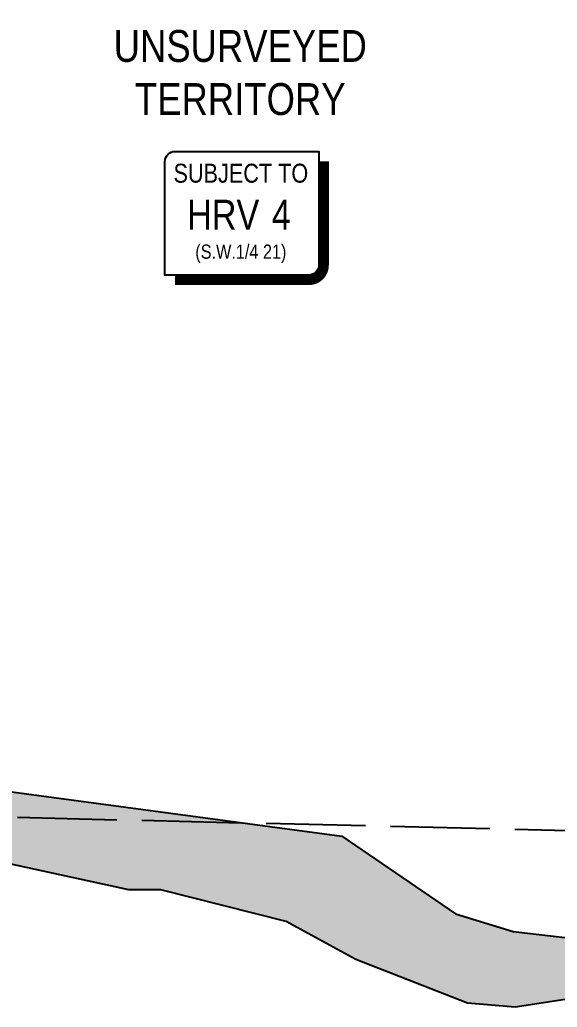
# Model space of a CAD drawing. Extents: x 383425 to 391668, y 6055101 to 6059545.
# Drawn here: x 390198.1 to 390468.2, y 6055137 to 6055633.1 of the extents above; entities that cross this region are included whole.
import ezdxf
from ezdxf.enums import TextEntityAlignment as Align

# ---------------------------------------------------------------- set-up
doc = ezdxf.new("R2010")
doc.units = 0
doc.header["$LTSCALE"] = 5
doc.linetypes.add('foc-UNSURVEYED', pattern=[12.5, 10, -2.5])
for name, color, linetype in [('CG-NOTES', 7, 'Continuous'), ('CTW', 7, 'Continuous'), ('L-UNS-T', 3, 'Continuous'), ('L-USEC', 7, 'foc-UNSURVEYED'), ('T-WATER', 160, 'Continuous'), ('T-WATER-H', 133, 'Continuous')]:
    doc.layers.add(name, color=color, linetype=linetype)
doc.styles.add('80L', font='ARIALN.TTF', dxfattribs={"height": 10})
doc.styles.add('HRV', font='ARIALN.TTF', dxfattribs={"height": 3})

# ---------------------------------------------------------------- blocks, each defined once
blk = doc.blocks.new('HRV')
blk.add_lwpolyline([(-35.14, 31.6), (37.21, 31.6), (37.21, -25.54, -0.414214), (32.21, -30.54), (-40.14, -30.54), (-40.14, 26.6, -0.414214)], format="xyb", close=True)
at = {"const_width": 5, "flags": 128}
blk.add_lwpolyline([(-35.14, -33.04), (32.21, -33.04, 0.414214), (39.71, -25.54), (39.71, 26.6)], format="xyb", dxfattribs=at)
at = {"style": '80L'}
blk.add_text('SUBJECT TO', height=9.5, dxfattribs=at).set_placement((-2.01, 13.06), align=Align.BOTTOM_CENTER)
blk.add_attdef('(N.W.1/4 00)', text='', height=7.12, dxfattribs=at).set_placement((-2.01, -24.45), align=Align.BOTTOM_CENTER)
at = {"layer": 'CTW', "color": 3, "style": 'HRV'}
blk.add_text('HRV', height=15, dxfattribs=at).set_placement((-10.88, -0.18), align=Align.MIDDLE_CENTER)
blk.add_attdef('0', text='', height=15, dxfattribs=at).set_placement((18.28, -0.18), align=Align.MIDDLE_CENTER)

msp = doc.modelspace()

# ---------------------------------------------------------------- hatches: boundary and pattern name
at = {"layer": 'T-WATER-H'}
h = msp.add_hatch(color=256, dxfattribs=at)
h.dxf.hatch_style = 1
h.paths.add_polyline_path([(389909.167, 6055145.085), (389950.414, 6055144.004), (389945.002, 6055187.998), (389960.001, 6055203.998), (390046.998, 6055225.998), (390129.002, 6055222.998), (390252.999, 6055196.006), (390268.999, 6055195.999), (390331.998, 6055180.003), (390366.999, 6055161.002), (390422.997, 6055138.998), (390447, 6055136.999), (390505.997, 6055146.001), (390529.001, 6055158.998), (390540.997, 6055186.001), (390589.002, 6055245.995), (390617.999, 6055267.003), (390644, 6055269.993), (390670.999, 6055277.997), (390763.999, 6055340.999), (390781, 6055355.998), (390783.001, 6055364.002), (390788.999, 6055378.005), (390779.997, 6055410.004), (390780.001, 6055424.002), (390802.998, 6055452.002), (390916.997, 6055517.998), (390925.002, 6055519.002), (390935.002, 6055528.001), (390978.997, 6055535.997), (391020.997, 6055529.004), (391031.999, 6055530.001), (391132.999, 6055510.005), (391161, 6055496.002), (391221, 6055482.001), (391252.001, 6055473.001), (391323.001, 6055431), (391329.998, 6055427.001), (391356.001, 6055427), (391370.002, 6055430.997), (391437.999, 6055470), (391494.999, 6055494.999), (391558.002, 6055533.001), (391644.996, 6055599.003), (391657.916, 6055621.032), (391660.514, 6055720.167), (391653.999, 6055717), (391643.001, 6055706.001), (391615.997, 6055634.994), (391521.998, 6055556.006), (391496.002, 6055534.002), (391354.001, 6055452.002), (391325.999, 6055450.994), (391266.996, 6055496), (391248.998, 6055505.996), (391226.998, 6055514.001), (391218.003, 6055517), (391156.999, 6055538.001), (391033.002, 6055565.006), (390929.996, 6055565.999), (390886.998, 6055546.003), (390830.996, 6055500.003), (390780.998, 6055478.999), (390756.997, 6055457.999), (390747.998, 6055440.998), (390731.233, 6055399.256), (390725.349, 6055390.847), (390717.096, 6055380.971), (390708.301, 6055371.48), (390696.305, 6055360.414), (390682.074, 6055346.653), (390669.175, 6055333.235), (390662.069, 6055324.671), (390569.998, 6055272.001), (390529.002, 6055212.998), (390520.003, 6055194.004), (390507.001, 6055180.003), (390495.003, 6055174.996), (390471.999, 6055171.999), (390446.002, 6055175.002), (390416.997, 6055183.996), (390360, 6055223.001), (390129, 6055254.002), (390041.999, 6055252.001), (389948.998, 6055237.995), (389931.997, 6055231.998), (389917, 6055219.003), (389907.002, 6055205.999), (389900.002, 6055187.003)])

# ---------------------------------------------------------------- linework, layer by layer
at = {"layer": 'L-USEC'}
msp.add_line((389947.016, 6055238.411), (390748.49, 6055219.19), dxfattribs=at)
at = {"layer": 'T-WATER', "flags": 128}
for points in [[(390129, 6055254.002), (390360, 6055223.001), (390416.997, 6055183.996), (390446.002, 6055175.002), (390471.999, 6055171.999)], [(390505.997, 6055146.001), (390447, 6055136.999), (390422.997, 6055138.998), (390366.999, 6055161.002), (390331.998, 6055180.003), (390268.999, 6055195.999), (390252.999, 6055196.006), (390129.002, 6055222.998)]]:
    msp.add_lwpolyline(points, dxfattribs=at)

# ---------------------------------------------------------------- block references
at = {"layer": 'CG-NOTES', "xscale": 0.999619, "yscale": 0.999619, "zscale": 0.999619}
msp.add_blockref('HRV', (390311.217, 6055535.332), dxfattribs=at).add_auto_attribs({'(N.W.1/4 00)': '(S.W.1/4 21)', '0': '4'})

# ---------------------------------------------------------------- texts
at = {"layer": 'L-UNS-T', "color": 3, "insert": (390308.901, 6055606.451), "char_height": 15.9939, "attachment_point": 5, "style": '80L'}
msp.add_mtext_dynamic_manual_height_columns('UNSURVEYED TERRITORY', width=126.41375, gutter_width=47.5, heights=[0], dxfattribs=at)

doc.saveas('drawing.dxf')
